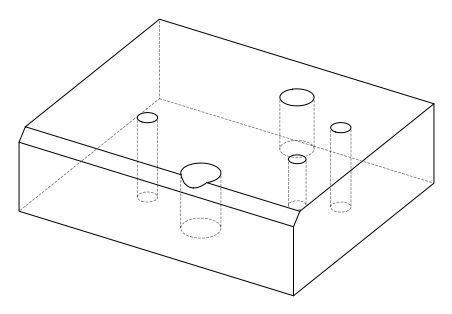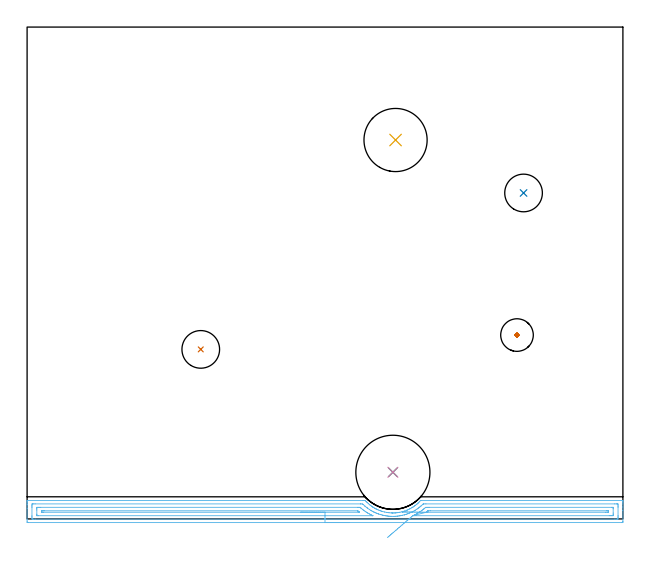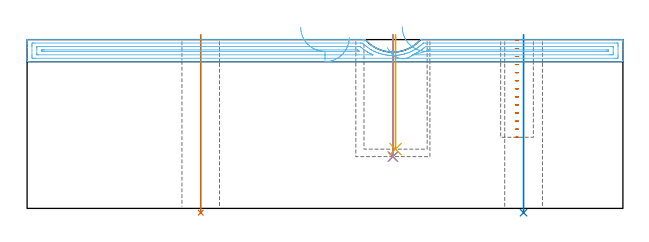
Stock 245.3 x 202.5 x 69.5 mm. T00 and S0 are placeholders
(PLAN: 7 operations, 4 tool changes, 9.4 min)
(1 INDEXABLE_INSERT_DRILL_THROUGH_HOLE_FROM_SOLID | STEP1HOLE | NXT0302_002 | 0.29 min | 13102 mm3)
(2 INDEXABLE_INSERT_DRILL_THROUGH_HOLE_FROM_SOLID_1 | STEP1HOLE_1 | NXT0302_002 | 0.29 min | 13101 mm3)
(3 INDEXABLE_INSERT_DRILL_BLIND_HOLE_FROM_SOLID | STEP1POCKET | NXT0302_002 | 0.2 min | 9053 mm3)
(4 DRILL_TO_ENLARGE_BLIND_HOLE | STEP1POCKET | UGT0301_381 | 0.2 min | 26151 mm3)
(5 INDEXABLE_INSERT_DRILL_BLIND_HOLE_FROM_SOLID_1 | STEP1POCKET_2 | UGT0302_005 | 0.19 min | 23933 mm3)
(6 AREA_MILL | FG_CHAMFER_SURFACE | UGT0205_001 | 7.89 min | 9988 mm3)
(7 MILL_BLIND_HOLE_FROM_SOLID_MATERIAL | STEP1POCKET_1 | UGT0201_130 | Spiral | 0.35 min | 5669 mm3)
(TOOL NXT0302_002 | Index. Insert Drill 15.5mm [880-D1550L20-05] | D15.5 PA176 FL78 Z2)
(TOOL UGT0301_381 | Twist Drill Flat Bottom 30.5 mm | D30.5 PA180 FL175 Z2)
(TOOL UGT0302_005 | Indexable Insert Drill 26mm | D26 PA180 FL50 Z2)
(TOOL UGT0205_001 | Chamfer Mill 20 x 3 x 45 deg. | D20 FL50 Z2)
(TOOL UGT0201_130 | Carbide End Mill 12.0 | D12 FL15 Z4)
(OP 1 INDEXABLE_INSERT_DRILL_THROUGH_HOLE_FROM_SOLID)
G17 G21 G94 G90
T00 M6
G54
G17 G0 G90 X71.5 Y69.8 S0 M3
G43 Z79.5 H1
G94 G81 G98 Z-1.771 F250. R71.5
G80
M5
M2
(OP 2 INDEXABLE_INSERT_DRILL_THROUGH_HOLE_FROM_SOLID_1)
G17 G21 G94 G90
T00 M6
G54
G17 G0 G90 X204.4 Y134.2 S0 M3
G43 Z79.5 H1
G94 G81 G98 Z-1.771 F250. R71.5
G80
M5
M2
(OP 3 INDEXABLE_INSERT_DRILL_BLIND_HOLE_FROM_SOLID)
G17 G21 G94 G90
T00 M6
G54
G17 G0 G90 X150.6 Y19.2 S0 M3
G43 Z79.5 H1
G94 G81 G98 Z21.3 F250. R71.5
G80
M5
M2
(OP 4 DRILL_TO_ENLARGE_BLIND_HOLE)
G17 G21 G94 G90
T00 M6
G54
G17 G0 G90 X150.6 Y19.2 S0 M3
G43 Z79.5 H0
G94 G81 G98 Z21.3 F250. R71.5
G80
M5
M2
(OP 5 INDEXABLE_INSERT_DRILL_BLIND_HOLE_FROM_SOLID_1)
G17 G21 G94 G90
T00 M6
G54
G17 G0 G90 X151.7 Y156. S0 M3
G43 Z79.5 H0
G94 G81 G98 Z24.4 F250. R71.5
G80
M5
M2
(OP 6 AREA_MILL)
G17 G21 G94 G90
T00 M6
G54
G17 G0 G90 X132.65 Y-1.5 S1061 M3
G43 Z79.5 H0
Z70.4
G94 G1 X132.612 Z69.528 F250.
X132.498 Z68.664
X132.309 Z67.812
X132.047 Z66.98
X131.713 Z66.174
X131.31 Z65.4
X130.842 Z64.664
X130.31 Z63.972
X129.721 Z63.329
X129.078 Z62.74
X128.386 Z62.208
X127.65 Z61.74
X126.876 Z61.337
X126.07 Z61.003
X125.238 Z60.741
X124.386 Z60.552
X123.522 Z60.438
X122.65 Z60.4
X0.626
X0.077 Y-1.494 Z60.403
X0.008 Y-1.492 Z60.406
X0.004 Y-0.949 Z60.949
X0. Y-0.326 Z61.571
Y4.383 Z66.278
Y5.803 Z67.7
Y6.16 Z68.055
Y6.873 Z68.773
Y7.158 Z69.057
X0.007 Y7.559 Z69.45
X0.01 Y7.597 Z69.488
X0.179 Y7.6 Z69.5
X138.294
X139.175 Y7.593 Z69.493
X139.188 Y7.583 Z69.483
X139.275 Y7.493 Z69.391
X139.573 Y7.175 Z69.073
X139.981 Y6.758 Z68.657
X140.069 Y6.674 Z68.573
X140.512 Y6.275 Z68.174
X140.989 Y5.864 Z67.763
X141.067 Y5.803 Z67.703
X141.412 Y5.538 Z67.437
X141.775 Y5.271 Z67.169
X141.856 Y5.212 Z67.11
X142.176 Y4.993 Z66.89
X142.317 Y4.902 Z66.799
X142.46 Y4.809 Z66.707
X142.674 Y4.679 Z66.577
X142.749 Y4.634 Z66.532
X143.196 Y4.383 Z66.282
X143.292 Y4.329 Z66.229
X143.642 Y4.135 Z66.031
X143.658 Y4.127 Z66.024
X144.111 Y3.906 Z65.805
X144.535 Y3.714 Z65.61
X144.999 Y3.523 Z65.419
X145.446 Y3.352 Z65.251
X145.808 Y3.225 Z65.125
X146.064 Y3.143 Z65.043
X146.302 Y3.075 Z64.973
X146.322 Y3.069 Z64.967
X147.215 Y2.842 Z64.74
X148.121 Y2.662 Z64.562
X149.002 Y2.546 Z64.442
X149.915 Y2.477 Z64.366
X150.267 Y2.461 Z64.354
X150.342 Y2.458 Z64.351
X150.487 Y2.459 Z64.346
X150.809 Y2.458 Z64.347
X151.235 Y2.469 Z64.367
X151.682 Y2.498 Z64.395
X151.703 Y2.5 Z64.397
X151.911 Y2.52 Z64.419
X152.575 Y2.589 Z64.485
X152.858 Y2.634 Z64.533
X153.208 Y2.691 Z64.589
X153.468 Y2.734 Z64.63
X154.361 Y2.934 Z64.83
X155.255 Y3.181 Z65.081
X155.392 Y3.225 Z65.125
X156.173 Y3.514 Z65.411
X156.376 Y3.595 Z65.495
X156.596 Y3.685 Z65.584
X157.067 Y3.896 Z65.794
X157.514 Y4.113 Z66.01
X157.706 Y4.214 Z66.113
X157.935 Y4.336 Z66.235
X158.408 Y4.61 Z66.506
X158.828 Y4.865 Z66.763
X159.023 Y4.992 Z66.891
X159.416 Y5.271 Z67.168
X159.721 Y5.487 Z67.385
X159.825 Y5.568 Z67.466
X160.221 Y5.875 Z67.775
X160.614 Y6.206 Z68.105
X160.643 Y6.232 Z68.131
X160.823 Y6.398 Z68.297
X160.886 Y6.456 Z68.353
X160.941 Y6.506 Z68.405
X161.215 Y6.758 Z68.657
X161.508 Y7.049 Z68.948
X162.021 Y7.594 Z69.492
X162.431 Y7.6 Z69.5
X245.121
X245.29 Y7.597 Z69.488
X245.293 Y7.559 Z69.45
X245.3 Y7.157 Z69.057
Y6.873 Z68.773
Y6.16 Z68.055
Y4.915 Z66.812
Y3.494 Z65.39
Y-0.949 Z60.949
X245.298 Y-1.217 Z60.681
X245.29 Y-1.492 Z60.406
X245.014 Y-1.499 Z60.399
X122.65 Y-1.5 Z60.4
Y-0.086 Z61.814
X3.334
X2.439 Y-0.085 Z61.815
X2.414 Y-0.084 Z61.816
X2.01 Y-0.06 Z61.84
X2.003 Y0.349 Z62.249
X2.001 Y0.829 Z62.729
X2. Y1.24 Z63.14
Y4.795 Z66.695
X2.001 Y5.271 Z67.171
X2.003 Y5.681 Z67.581
X2.01 Y6.16 Z68.06
X2.39 Y6.184 Z68.084
X2.414 Y6.185 Z68.085
X3.282 Y6.186 Z68.086
X137.375 Y6.185 Z68.085
X137.4
X138.122 Y6.16 Z68.06
X138.294 Y6. Z67.9
X139.094 Y5.271 Z67.171
X139.188 Y5.189 Z67.089
X139.687 Y4.776 Z66.676
X140.082 Y4.476 Z66.376
X140.116 Y4.451 Z66.351
X140.212 Y4.383 Z66.283
X140.976 Y3.86 Z65.76
X141.576 Y3.494 Z65.394
X141.87 Y3.324 Z65.224
X142.263 Y3.103 Z65.003
X142.764 Y2.848 Z64.748
X142.862 Y2.8 Z64.7
X143.28 Y2.606 Z64.506
X143.658 Y2.442 Z64.342
X143.944 Y2.321 Z64.221
X144.552 Y2.093 Z63.993
X144.713 Y2.037 Z63.937
X145.399 Y1.809 Z63.709
X145.446 Y1.795 Z63.695
X145.729 Y1.717 Z63.617
X146.34 Y1.563 Z63.463
X146.543 Y1.515 Z63.415
X147.234 Y1.376 Z63.276
X147.661 Y1.292 Z63.192
X148.127 Y1.226 Z63.126
X148.315 Y1.201 Z63.101
X148.866 Y1.137 Z63.037
X149.021 Y1.123 Z63.023
X149.669 Y1.073 Z62.973
X149.915 Y1.059 Z62.959
X150.088 Y1.053 Z62.953
X150.759 Y1.041 Z62.941
X150.809
X151.461 Y1.069 Z62.969
X151.703 Y1.085 Z62.985
X152.288 Y1.136 Z63.036
X152.597 Y1.168 Z63.068
X153.09 Y1.227 Z63.127
X153.491 Y1.291 Z63.191
X153.859 Y1.352 Z63.252
X154.385 Y1.461 Z63.361
X154.596 Y1.507 Z63.407
X155.279 Y1.669 Z63.569
X155.317 Y1.679 Z63.579
X155.455 Y1.717 Z63.617
X156.081 Y1.899 Z63.799
X156.173 Y1.929 Z63.829
X156.673 Y2.108 Z64.008
X157.067 Y2.254 Z64.154
X157.319 Y2.355 Z64.255
X157.961 Y2.621 Z64.521
X158.551 Y2.908 Z64.808
X158.855 Y3.064 Z64.964
X159.638 Y3.494 Z65.394
X159.724 Y3.544 Z65.444
X159.749 Y3.559 Z65.459
X160.255 Y3.88 Z65.78
X160.643 Y4.141 Z66.041
X160.786 Y4.241 Z66.141
X160.984 Y4.383 Z66.283
X161.299 Y4.619 Z66.519
X161.537 Y4.801 Z66.701
X161.797 Y5.012 Z66.912
X162.108 Y5.271 Z67.171
X162.28 Y5.421 Z67.321
X162.431 Y5.557 Z67.457
X162.745 Y5.848 Z67.748
X163.081 Y6.16 Z68.06
X163.302 Y6.183 Z68.083
X163.325 Y6.184 Z68.084
X164.193 Y6.186 Z68.086
X241.966
X242.861 Y6.185 Z68.085
X242.886 Y6.184 Z68.084
X243.29 Y6.16 Z68.06
X243.297 Y5.751 Z67.651
X243.299 Y5.271 Z67.171
X243.3 Y4.86 Z66.76
Y1.305 Z63.205
X243.299 Y0.829 Z62.729
X243.298 Y0.419 Z62.319
X243.29 Y-0.06 Z61.84
X242.91 Y-0.084 Z61.816
X242.886 Y-0.085 Z61.815
X242.018 Y-0.086 Z61.814
X122.65
Y1.328 Z63.228
X4.593 Y1.329 Z63.229
X4.202 Y1.33 Z63.23
X4.072 Y1.332 Z63.232
X4.027 Y1.335 Z63.235
X4.01 Y1.339 Z63.239
X4.007 Y1.383 Z63.283
X4.003 Y1.516 Z63.416
X4.001 Y1.717 Z63.617
X4. Y1.918 Z63.818
Y3.695 Z65.595
X4.002 Y4.383 Z66.283
X4.005 Y4.579 Z66.479
X4.016 Y4.764 Z66.664
X4.202 Y4.767 Z66.667
X4.706 Y4.77 Z66.67
X5.096 Y4.771 Z66.671
X5.599
X136.116
X136.506 Y4.769 Z66.669
X137.016 Y4.765 Z66.665
X137.104 Y4.762 Z66.662
X137.4 Y4.504 Z66.404
X137.543 Y4.383 Z66.283
X138.294 Y3.768 Z65.668
X138.655 Y3.494 Z65.394
X139.188 Y3.117 Z65.017
X139.494 Y2.908 Z64.808
X139.96 Y2.606 Z64.506
X140.082 Y2.53 Z64.43
X140.279 Y2.41 Z64.31
X140.976 Y2.027 Z63.927
X141.567 Y1.717 Z63.617
X141.87 Y1.569 Z63.469
X142.157 Y1.431 Z63.331
X142.235 Y1.395 Z63.295
X142.318 Y1.354 Z63.254
X142.356 Y1.334 Z63.234
X142.339 Y1.332 Z63.232
X142.296 Y1.33 Z63.23
X142.261 Y1.329 Z63.229
X142.041 Y1.328 Z63.228
X122.65
Y2.743 Z64.643
X6.746
X6.128 Y2.748 Z64.648
X6.027 Y2.75 Z64.65
X6.009 Y2.756 Z64.656
X6.006 Y2.779 Z64.679
X6.003 Y2.833 Z64.733
X6.001 Y3.05 Z64.95
X6.003 Y3.267 Z65.167
X6.006 Y3.321 Z65.221
X6.009 Y3.344 Z65.244
X6.028 Y3.35 Z65.25
X6.131 Y3.354 Z65.254
X6.266 Y3.356 Z65.256
X6.884 Y3.357 Z65.257
X7.022
X135.99
X136.076 Y3.355 Z65.255
X136.118 Y3.353 Z65.253
X136.136 Y3.351 Z65.251
X136.19 Y3.309 Z65.209
X136.506 Y3.057 Z64.957
X136.829 Y2.792 Z64.692
X136.865 Y2.76 Z64.66
X136.875 Y2.749 Z64.649
X136.864 Y2.748 Z64.648
X136.745 Y2.745 Z64.645
X136.506 Y2.743 Z64.643
X136.368
X122.65
X121.778 Z64.681
X120.914 Z64.795
X120.062 Z64.983
X119.23 Z65.246
X118.424 Z65.58
X117.65 Z65.982
X116.914 Z66.451
X116.222 Z66.982
X115.579 Z67.572
X114.99 Z68.215
X114.458 Z68.907
X113.99 Z69.643
X113.587 Z70.416
X113.253 Z71.222
X112.991 Z72.054
X112.802 Z72.906
X112.688 Z73.771
X112.65 Z74.643
G0 X148.343 Y-7.68 Z66.156
G1 X148.728 Y-7.349 Z65.447
X149.159 Y-6.979 Z64.784
X149.632 Y-6.573 Z64.174
X150.143 Y-6.134 Z63.62
X150.689 Y-5.665 Z63.127
X151.265 Y-5.17 Z62.698
X151.868 Y-4.652 Z62.338
X152.492 Y-4.116 Z62.048
X153.133 Y-3.565 Z61.831
X153.786 Y-3.004 Z61.688
X154.446 Y-2.437 Z61.621
X155.107 Y-1.869 Z61.63
X155.766 Y-1.303 Z61.715
X156.416 Y-0.744 Z61.876
X157.054 Y-0.197 Z62.11
X157.673 Y0.335 Z62.417
X158.27 Y0.848 Z62.794
X158.839 Y1.338 Z63.238
X158.845 Y1.343 Z63.243
X158.855 Y1.349 Z63.249
X159.107 Y1.466 Z63.366
X159.646 Y1.717 Z63.617
X159.715 Y1.751 Z63.651
X159.749 Y1.768 Z63.668
X160.294 Y2.064 Z63.964
X160.643 Y2.255 Z64.155
X160.866 Y2.384 Z64.284
X161.243 Y2.606 Z64.506
X161.424 Y2.718 Z64.618
X161.537 Y2.79 Z64.69
X161.957 Y3.077 Z64.977
X162.431 Y3.404 Z65.304
X162.483 Y3.442 Z65.342
X162.553 Y3.494 Z65.394
X162.987 Y3.83 Z65.73
X163.325 Y4.095 Z65.995
X163.483 Y4.226 Z66.126
X163.667 Y4.383 Z66.283
X164.096 Y4.756 Z66.656
X164.218 Y4.764 Z66.664
X164.724 Y4.769 Z66.669
X165.112 Y4.771 Z66.671
X165.616
X240.707
X241.098 Y4.77 Z66.67
X241.228 Y4.768 Z66.668
X241.273 Y4.765 Z66.665
X241.29 Y4.761 Z66.661
X241.293 Y4.717 Z66.617
X241.297 Y4.584 Z66.484
X241.299 Y4.383 Z66.283
X241.3 Y4.182 Z66.082
Y2.405 Z64.305
X241.298 Y1.717 Z63.617
X241.295 Y1.521 Z63.421
X241.284 Y1.335 Z63.235
X241.098 Y1.333 Z63.233
X240.594 Y1.33 Z63.23
X240.204 Y1.329 Z63.229
X239.701 Y1.328 Z63.228
X159.245 Y1.329 Z63.229
X158.874 Y1.331 Z63.231
X158.855 Y1.333 Z63.233
X158.839 Y1.338 Z63.238
X164.331 Y2.75 Z64.65
X164.447 Y2.848 Z64.748
X164.577 Y2.955 Z64.855
X164.678 Y3.038 Z64.938
X164.924 Y3.237 Z65.137
X164.993 Y3.291 Z65.191
X165.047 Y3.33 Z65.23
X165.078 Y3.35 Z65.25
X165.112 Y3.352 Z65.252
X165.252 Y3.356 Z65.256
X165.388 Y3.357 Z65.257
X166.006
X238.554
X239.172 Y3.352 Z65.252
X239.273 Y3.35 Z65.25
X239.291 Y3.344 Z65.244
X239.294 Y3.321 Z65.221
X239.297 Y3.267 Z65.167
X239.299 Y3.05 Z64.95
X239.297 Y2.833 Z64.733
X239.294 Y2.779 Z64.679
X239.291 Y2.756 Z64.656
X239.273 Y2.75 Z64.65
X239.168 Y2.747 Z64.647
X238.278 Y2.743 Z64.643
X164.974
X164.511 Y2.747 Z64.647
X164.331 Y2.75 Z64.65
X163.46 Y2.761 Z64.699
X162.597 Y2.772 Z64.824
X161.748 Y2.783 Z65.024
X160.919 Y2.793 Z65.297
X160.118 Y2.804 Z65.641
X159.349 Y2.814 Z66.053
X158.619 Y2.823 Z66.531
X157.934 Y2.832 Z67.071
X157.299 Y2.84 Z67.669
X156.718 Y2.847 Z68.32
X156.195 Y2.854 Z69.018
X155.736 Y2.86 Z69.76
X155.343 Y2.865 Z70.539
X155.02 Y2.869 Z71.349
X154.768 Y2.872 Z72.185
X154.59 Y2.874 Z73.039
X154.488 Y2.876 Z73.905
X154.461 Z74.777
G0 Z79.5
M5
M2
(OP 7 MILL_BLIND_HOLE_FROM_SOLID_MATERIAL)
G17 G21 G94 G90
T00 M6
G54
G17 G0 G90 X201.7 Y75.7 S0 M3
G43 Z79.5 H0
Z69.177
G94 G3 X202.05 Y76.05 R0.35 F250.
X201.7 Y76.4 R0.35
X201. Y75.7 R0.7
X201.7 Y76.4 R-0.7
X201.35 Y76.05 R0.35
X201.7 Y75.7 R0.35
G0 Z65.854
G3 X202.05 Y76.05 R0.35
X201.7 Y76.4 R0.35
X201. Y75.7 R0.7
X201.7 Y76.4 R-0.7
X201.35 Y76.05 R0.35
X201.7 Y75.7 R0.35
G0 Z62.531
G3 X202.05 Y76.05 R0.35
X201.7 Y76.4 R0.35
X201. Y75.7 R0.7
X201.7 Y76.4 R-0.7
X201.35 Y76.05 R0.35
X201.7 Y75.7 R0.35
G0 Z59.208
G3 X202.05 Y76.05 R0.35
X201.7 Y76.4 R0.35
X201. Y75.7 R0.7
X201.7 Y76.4 R-0.7
X201.35 Y76.05 R0.35
X201.7 Y75.7 R0.35
G0 Z55.885
G3 X202.05 Y76.05 R0.35
X201.7 Y76.4 R0.35
X201. Y75.7 R0.7
X201.7 Y76.4 R-0.7
X201.35 Y76.05 R0.35
X201.7 Y75.7 R0.35
G0 Z52.562
G3 X202.05 Y76.05 R0.35
X201.7 Y76.4 R0.35
X201. Y75.7 R0.7
X201.7 Y76.4 R-0.7
X201.35 Y76.05 R0.35
X201.7 Y75.7 R0.35
G0 Z49.238
G3 X202.05 Y76.05 R0.35
X201.7 Y76.4 R0.35
X201. Y75.7 R0.7
X201.7 Y76.4 R-0.7
X201.35 Y76.05 R0.35
X201.7 Y75.7 R0.35
G0 Z45.915
G3 X202.05 Y76.05 R0.35
X201.7 Y76.4 R0.35
X201. Y75.7 R0.7
X201.7 Y76.4 R-0.7
X201.35 Y76.05 R0.35
X201.7 Y75.7 R0.35
G0 Z42.592
G3 X202.05 Y76.05 R0.35
X201.7 Y76.4 R0.35
X201. Y75.7 R0.7
X201.7 Y76.4 R-0.7
X201.35 Y76.05 R0.35
X201.7 Y75.7 R0.35
G0 Z39.269
G3 X202.05 Y76.05 R0.35
X201.7 Y76.4 R0.35
X201. Y75.7 R0.7
X201.7 Y76.4 R-0.7
X201.35 Y76.05 R0.35
X201.7 Y75.7 R0.35
G0 Z35.946
G3 X202.05 Y76.05 R0.35
X201.7 Y76.4 R0.35
X201. Y75.7 R0.7
X201.7 Y76.4 R-0.7
X201.35 Y76.05 R0.35
X201.7 Y75.7 R0.35
G0 Z32.623
G3 X202.05 Y76.05 R0.35
X201.7 Y76.4 R0.35
X201. Y75.7 R0.7
X201.7 Y76.4 R-0.7
X201.35 Y76.05 R0.35
X201.7 Y75.7 R0.35
G0 Z29.3
G3 X202.05 Y76.05 R0.35
X201.7 Y76.4 R0.35
X201. Y75.7 R0.7
X201.7 Y76.4 R-0.7
X201.35 Y76.05 R0.35
X201.7 Y75.7 R0.35
G0 Z79.5
M5
M2
